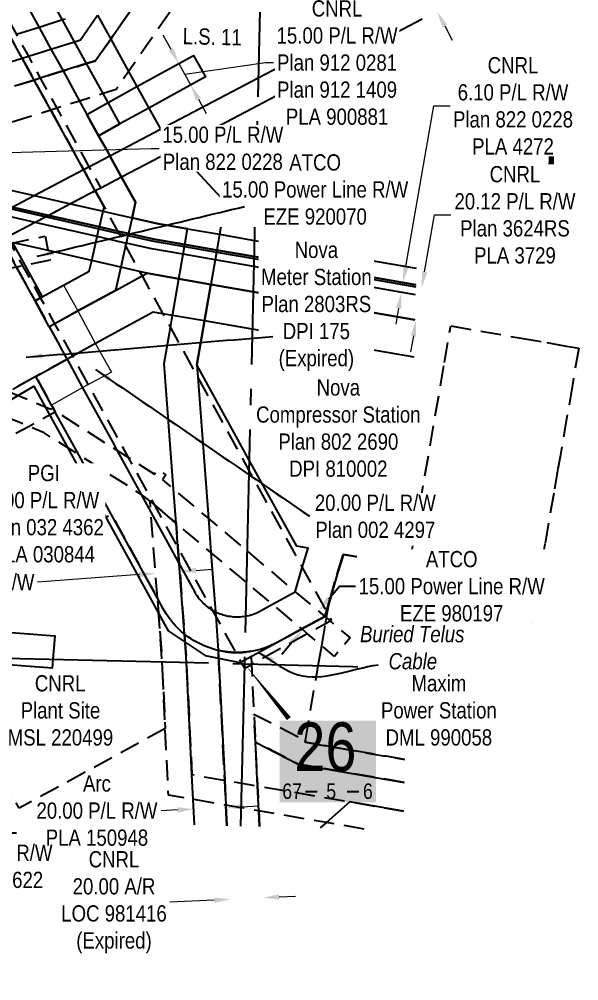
# Model space of a CAD drawing. Extents: x 392739 to 396293, y 6076770 to 6079693.
# Drawn here: x 393954 to 394298, y 6076795 to 6077388 of the extents above; entities that cross this region are included whole.
import ezdxf
from ezdxf.enums import TextEntityAlignment as Align

# ---------------------------------------------------------------- set-up
doc = ezdxf.new("R2010")
doc.units = 0
doc.header["$LTSCALE"] = 5
doc.header["$PDSIZE"] = 0.5
for name, pattern in [('foc-ACCESSROAD', [3.75, 2.5, -1.25]), ('foc-FLOWLINE', [3.75, 2.5, -1.25]), ('foc-LSD', [8, 5, -3]), ('foc-QUARTERLINE', [33, 25, -3, 2, -3])]:
    doc.linetypes.add(name, pattern=pattern)
doc.layers.get('Defpoints').update_dxf_attribs({"color": 9})
for name, color, linetype in [('10', 1, 'Continuous'), ('9', 3, 'Continuous'), ('AS-TELEPHONE-T', 224, 'Continuous'), ('AS-TELUS', 224, 'foc-TEL'), ('AS-UNDERLAY-H', 141, 'Continuous'), ('C-AR', 13, 'foc-ACCESSROAD'), ('C-RW', 13, 'Continuous'), ('C-WS', 13, 'foc-ACCESSROAD'), ('F-AR', 190, 'foc-ACCESSROAD'), ('F-EZE', 190, 'foc-FLOWLINE'), ('F-RW', 190, 'Continuous'), ('F-WS', 190, 'foc-ACCESSROAD'), ('L-SECLBL', 7, 'Continuous'), ('L-SECQ', 8, 'foc-QUARTERLINE'), ('L-SECTION-LSD', 7, 'foc-LSD')]:
    doc.layers.add(name, color=color, linetype=linetype)
for name, color, linetype, lineweight in [('C-AR-T', 13, 'Continuous', 9), ('C-RW-T', 13, 'Continuous', 9), ('C-WS-T', 13, 'Continuous', 9), ('F-RW-T', 190, 'Continuous', 9)]:
    doc.layers.add(name, color=color, linetype=linetype, lineweight=lineweight)
doc.styles.add('100L', font='ARIALN.TTF', dxfattribs={"height": 11})
doc.styles.add('80CG', font='ARIALN.TTF', dxfattribs={"height": 10})
doc.styles.add('80L', font='ARIALN.TTF', dxfattribs={"height": 10})
doc.styles.add('foc-LtypeFont', font='ARIALN.TTF', dxfattribs={"height": 7.35})
doc.styles.add('SIMPLEX', font='ARIALN.TTF')
doc.linetypes.add('foc-TEL', pattern='A,2,-1,["T",foc-LtypeFont,S=0.2,R=0,X=-0.425,Y=-0.75],-1.24,8', length=12.24)
doc.dimstyles.new('Compass 5 000', dxfattribs={"dimscale": 5, "dimtxt": 9, "dimasz": 2, "dimexe": 0.2, "dimexo": 0.0625, "dimgap": 0.5, "dimtad": 0, "dimtih": 1, "dimtoh": 1, "dimzin": 0, "dimdsep": 46, "dimtxsty": '80CG', "dimcen": 0.1, "dimse1": 1, "dimse2": 1, "dimclrd": 256, "dimclrt": 256, "dimaunit": 1, "dimadec": 4, "dimazin": 0, "dimtfac": 0.06, "dimtofl": 0, "dimtmove": 0, "dimatfit": 1, "dimfxl": 0.2, "dimtolj": 1, "dimtzin": 0, "dimlwd": -1, "dimarcsym": 0})

# ---------------------------------------------------------------- blocks, each defined once
blk = doc.blocks.new('L-SECLBL')
at = {"layer": '9', "color": 7}
for p, q in [((-5.08, -27.83), (-12.29, -27.83)), ((20.7, -27.83), (13.5, -27.83))]:
    blk.add_line(p, q, dxfattribs=at)
at = {"layer": '10', "color": 2, "style": 'SIMPLEX'}
blk.add_attdef('SEC', text='', height=30, dxfattribs=at).set_placement((0, 0), align=Align.MIDDLE)
at = {"layer": '10', "color": 5, "style": '80L'}
blk.add_attdef('TWP', text='', height=9.5, dxfattribs=at).set_placement((-14.43, -27.37), align=Align.MIDDLE_RIGHT)
blk.add_attdef('RGE', text='', height=9.5, dxfattribs=at).set_placement((3.62, -27.37), align=Align.MIDDLE_CENTER)
blk.add_attdef('MER', text='', height=9.5, dxfattribs=at).set_placement((23.17, -27.37), align=Align.MIDDLE_LEFT)
blk = doc.blocks.new('*D28')
at = {"layer": 'C-RW-T', "transparency": 16777216}
for p, q in [((394047.21, 6077368.97), (394042.39, 6077377.73)), ((394052.03, 6077360.21), (394059.29, 6077347.02)), ((394055.66, 6077353.61), (394105.35, 6077360.77)), ((394105.35, 6077360.77), (394110.35, 6077360.77)), ((394064.11, 6077338.26), (394068.93, 6077329.5))]:
    blk.add_line(p, q, dxfattribs=at)
for points in [[(394048.67, 6077369.77), (394045.75, 6077368.16), (394052.03, 6077360.21)], [(394065.57, 6077339.06), (394062.65, 6077337.46), (394059.29, 6077347.02)]]:
    blk.add_solid(points, dxfattribs=at)
at = {"layer": 'Defpoints', "color": 0, "transparency": 16777216}
for p in [(394046.44, 6077357.13), (394053.69, 6077343.94), (394059.29, 6077347.02)]:
    blk.add_point(p, dxfattribs=at)
at = {"layer": 'C-RW-T', "transparency": 16777216, "insert": (394149.44, 6077360.77), "char_height": 10, "attachment_point": 5, "style": '80CG', "bg_fill": 3, "box_fill_scale": 1.1, "bg_fill_color": 256, "bg_fill_true_color": 13158600, "bg_fill_transparency": 0}
blk.add_mtext('\\A1;CNRL\\P15.00 P/L R/W\\PPlan 912 0281\\PPlan 912 1409\\PPLA 900881', dxfattribs=at)
blk = doc.blocks.new('*D48')
at = {"layer": 'Defpoints', "color": 0, "transparency": 16777216}
for p in [(394037.68, 6077046.21), (394038.32, 6077037.62), (394053.28, 6077038.74)]:
    blk.add_point(p, dxfattribs=at)
at = {"layer": 'F-RW-T', "transparency": 16777216}
for p, q in [((394062.61, 6077048.07), (394072.58, 6077048.81)), ((394027.71, 6077045.46), (393964.97, 6077040.78))]:
    blk.add_line(p, q, dxfattribs=at)
for points in [[(394027.59, 6077047.12), (394027.83, 6077043.8), (394037.68, 6077046.21)], [(394062.49, 6077049.73), (394062.73, 6077046.4), (394052.64, 6077047.32)]]:
    blk.add_solid(points, dxfattribs=at)
at = {"layer": 'F-RW-T', "transparency": 16777216, "insert": (393905.83, 6077040.78), "char_height": 10, "attachment_point": 5, "style": '80CG', "bg_fill": 3, "box_fill_scale": 1.1, "bg_fill_color": 256, "bg_fill_true_color": 13158600, "bg_fill_transparency": 0}
blk.add_mtext('\\A1;ATCO\\P15.00 Power Line R/W\\PEZE 180072', dxfattribs=at)
blk = doc.blocks.new('*D49')
at = {"layer": 'C-RW-T', "transparency": 16777216}
for p, q in [((394203.31, 6077231.97), (394209.42, 6077267)), ((394209.42, 6077267), (394219.42, 6077267)), ((394196.41, 6077192.43), (394194.69, 6077182.58))]:
    blk.add_line(p, q, dxfattribs=at)
for points in [[(394201.66, 6077232.26), (394204.95, 6077231.68), (394201.59, 6077222.12)], [(394194.77, 6077192.72), (394198.05, 6077192.14), (394198.13, 6077202.28)]]:
    blk.add_solid(points, dxfattribs=at)
at = {"layer": 'Defpoints', "color": 0, "transparency": 16777216}
for p in [(394199.36, 6077222.51), (394201.59, 6077222.12), (394195.9, 6077202.67)]:
    blk.add_point(p, dxfattribs=at)
at = {"layer": 'C-RW-T', "transparency": 16777216, "insert": (394258.96, 6077267), "char_height": 10, "attachment_point": 5, "style": '80CG', "bg_fill": 3, "box_fill_scale": 1.1, "bg_fill_color": 256, "bg_fill_true_color": 13158600, "bg_fill_transparency": 0}
blk.add_mtext('\\A1;CNRL\\P20.12 P/L R/W\\PPlan 3624RS\\PPLA 3729', dxfattribs=at)
blk = doc.blocks.new('*D50')
at = {"layer": 'Defpoints', "color": 0, "transparency": 16777216}
for p in [(393910.58, 6077100.48), (393830.97, 6077066), (393834.83, 6077058.96)]:
    blk.add_point(p, dxfattribs=at)
at = {"layer": 'F-RW-T', "transparency": 16777216}
for p, q in [((393901.91, 6077116.29), (393897.1, 6077125.06)), ((393915.38, 6077091.71), (393920.19, 6077082.94)), ((393920.19, 6077082.94), (393930.19, 6077082.94))]:
    blk.add_line(p, q, dxfattribs=at)
for points in [[(393903.37, 6077117.09), (393900.45, 6077115.49), (393906.72, 6077107.52)], [(393916.84, 6077092.51), (393913.92, 6077090.91), (393910.58, 6077100.48)]]:
    blk.add_solid(points, dxfattribs=at)
at = {"layer": 'F-RW-T', "transparency": 16777216, "insert": (393968.89, 6077082.94), "char_height": 10, "attachment_point": 5, "style": '80CG', "bg_fill": 3, "box_fill_scale": 1.1, "bg_fill_color": 256, "bg_fill_true_color": 13158600, "bg_fill_transparency": 0}
blk.add_mtext('\\A1;PGI\\P8.00 P/L R/W\\PPlan 032 4362\\PPLA 030844', dxfattribs=at)
blk = doc.blocks.new('*D53')
at = {"layer": 'Defpoints', "color": 0, "transparency": 16777216}
for p in [(394061.88, 6077087.04), (394052.22, 6077075.57), (394128.32, 6077011.5)]:
    blk.add_point(p, dxfattribs=at)
at = {"layer": 'F-EZE', "transparency": 16777216}
for p, q in [((394144.42, 6077030.62), (394150.86, 6077038.27)), ((394150.86, 6077038.27), (394160.86, 6077038.27)), ((394121.88, 6077003.85), (394115.44, 6076996.2))]:
    blk.add_line(p, q, dxfattribs=at)
for points in [[(394143.14, 6077031.69), (394145.69, 6077029.55), (394137.98, 6077022.97)], [(394120.6, 6077004.92), (394123.15, 6077002.77), (394128.32, 6077011.5)]]:
    blk.add_solid(points, dxfattribs=at)
at = {"layer": 'F-EZE', "transparency": 16777216, "insert": (394220, 6077038.27), "char_height": 10, "attachment_point": 5, "style": '80CG', "bg_fill": 3, "box_fill_scale": 1.1, "bg_fill_color": 256, "bg_fill_true_color": 13158600, "bg_fill_transparency": 0}
blk.add_mtext('\\A1;ATCO\\P15.00 Power Line R/W\\PEZE 980197', dxfattribs=at)
blk = doc.blocks.new('*D55')
at = {"layer": 'C-AR-T', "transparency": 16777216}
for p, q in [((394073.87, 6076844.96), (394046.4, 6076843.62)), ((394113.82, 6076846.92), (394123.81, 6076847.41))]:
    blk.add_line(p, q, dxfattribs=at)
for points in [[(394073.79, 6076846.63), (394073.95, 6076843.3), (394083.86, 6076845.45)], [(394113.74, 6076848.59), (394113.91, 6076845.26), (394103.84, 6076846.43)]]:
    blk.add_solid(points, dxfattribs=at)
at = {"layer": 'Defpoints', "color": 0, "transparency": 16777216}
for p in [(394079.77, 6076928.85), (394099.75, 6076929.83), (394083.86, 6076845.45)]:
    blk.add_point(p, dxfattribs=at)
at = {"layer": 'C-AR-T', "transparency": 16777216, "insert": (394012.1, 6076843.62), "char_height": 10, "attachment_point": 5, "style": '80CG'}
blk.add_mtext('\\A1;CNRL\\P20.00 A/R\\PLOC 981416\\P(Expired)', dxfattribs=at)
blk = doc.blocks.new('*D62')
at = {"layer": 'Defpoints', "color": 0, "transparency": 16777216}
for p in [(394211.08, 6077392.25), (394052.08, 6077325.79), (394059.05, 6077312.5)]:
    blk.add_point(p, dxfattribs=at)
at = {"layer": 'F-RW-T', "transparency": 16777216}
for p, q in [((394193.04, 6077426.63), (394183.04, 6077426.63)), ((394199.46, 6077414.39), (394193.04, 6077426.63)), ((394215.72, 6077383.39), (394220.37, 6077374.54))]:
    blk.add_line(p, q, dxfattribs=at)
for points in [[(394200.94, 6077415.17), (394197.99, 6077413.62), (394204.11, 6077405.54)], [(394217.2, 6077384.17), (394214.25, 6077382.62), (394211.08, 6077392.25)]]:
    blk.add_solid(points, dxfattribs=at)
at = {"layer": 'F-RW-T', "transparency": 16777216, "insert": (394143.96, 6077426.63), "char_height": 10, "attachment_point": 5, "style": '80CG'}
blk.add_mtext('\\A1;Shell\\P15.00 P/L R/W\\PPLA 150435', dxfattribs=at)
blk = doc.blocks.new('*D63')
at = {"layer": 'Defpoints', "color": 0, "transparency": 16777216}
for p in [(394080.7, 6076909.93), (394060.72, 6076908.95), (394061.11, 6076901.04)]:
    blk.add_point(p, dxfattribs=at)
at = {"layer": 'F-RW-T', "transparency": 16777216}
for p, q in [((394051.12, 6076900.55), (394041.14, 6076900.06)), ((394091.07, 6076902.51), (394101.06, 6076903))]:
    blk.add_line(p, q, dxfattribs=at)
for points in [[(394090.99, 6076904.18), (394091.15, 6076900.85), (394081.09, 6076902.02)], [(394051.04, 6076902.22), (394051.21, 6076898.89), (394061.11, 6076901.04)]]:
    blk.add_solid(points, dxfattribs=at)
at = {"layer": 'F-RW-T', "transparency": 16777216, "insert": (394001.6, 6076900.06), "char_height": 10, "attachment_point": 5, "style": '80CG'}
blk.add_mtext('\\A1;Arc\\P20.00 P/L R/W\\PPLA 150948', dxfattribs=at)
blk = doc.blocks.new('*D69')
at = {"layer": 'C-AR-T', "transparency": 16777216}
for p, q in [((393867.23, 6076867.64), (393887.89, 6076874.06)), ((393887.89, 6076874.06), (393897.89, 6076874.06)), ((393833.81, 6076857.26), (393824.26, 6076854.29))]:
    blk.add_line(p, q, dxfattribs=at)
for points in [[(393866.73, 6076869.23), (393867.72, 6076866.05), (393857.68, 6076864.67)], [(393833.31, 6076858.85), (393834.3, 6076855.67), (393843.36, 6076860.23)]]:
    blk.add_solid(points, dxfattribs=at)
at = {"layer": 'Defpoints', "color": 0, "transparency": 16777216}
for p in [(393857.68, 6076864.67), (393861.51, 6076852.32), (393847.2, 6076847.87)]:
    blk.add_point(p, dxfattribs=at)
at = {"layer": 'C-AR-T', "transparency": 16777216, "insert": (393936.98, 6076874.06), "char_height": 10, "attachment_point": 5, "style": '80CG'}
blk.add_mtext('\\A1;CNRL\\P15.00 P/L R/W\\PPLA 220622', dxfattribs=at)
blk = doc.blocks.new('*D81')
at = {"layer": 'C-RW-T', "transparency": 16777216}
for p, q in [((394191.81, 6077235.2), (394209.01, 6077334.18)), ((394209.01, 6077334.18), (394219.01, 6077334.18)), ((394187.35, 6077209.5), (394185.64, 6077199.65))]:
    blk.add_line(p, q, dxfattribs=at)
for points in [[(394190.17, 6077235.49), (394193.46, 6077234.92), (394190.1, 6077225.35)], [(394185.71, 6077209.78), (394188.99, 6077209.21), (394189.06, 6077219.35)]]:
    blk.add_solid(points, dxfattribs=at)
at = {"layer": 'Defpoints', "color": 0, "transparency": 16777216}
for p in [(394186.3, 6077226.01), (394190.1, 6077225.35), (394185.25, 6077220.01)]:
    blk.add_point(p, dxfattribs=at)
at = {"layer": 'C-RW-T', "transparency": 16777216, "insert": (394257.76, 6077334.18), "char_height": 10, "attachment_point": 5, "style": '80CG', "bg_fill": 3, "box_fill_scale": 1.1, "bg_fill_color": 256, "bg_fill_true_color": 13158600, "bg_fill_transparency": 0}
blk.add_mtext('\\A1;CNRL\\P6.10 P/L R/W\\PPlan 822 0228\\PPLA 4272', dxfattribs=at)
blk = doc.blocks.new('*D98')
at = {"layer": 'C-RW-T', "transparency": 16777216}
for p, q in [((393937.58, 6077313.2), (393946.35, 6077318.01)), ((393915.6, 6077301.16), (393928.81, 6077308.4)), ((393922.21, 6077304.78), (394035.01, 6077307.99)), ((394035.01, 6077307.99), (394040.01, 6077307.99)), ((393906.83, 6077296.35), (393898.06, 6077291.55))]:
    blk.add_line(p, q, dxfattribs=at)
for points in [[(393936.78, 6077314.67), (393938.38, 6077311.74), (393928.81, 6077308.4)], [(393906.03, 6077297.82), (393907.63, 6077294.89), (393915.6, 6077301.16)]]:
    blk.add_solid(points, dxfattribs=at)
at = {"layer": 'Defpoints', "color": 0, "transparency": 16777216}
for p in [(393927.42, 6077310.95), (393928.81, 6077308.4), (393914.21, 6077303.71)]:
    blk.add_point(p, dxfattribs=at)
at = {"layer": 'C-RW-T', "transparency": 16777216, "insert": (394079.1, 6077307.99), "char_height": 10, "attachment_point": 5, "style": '80CG', "bg_fill": 3, "box_fill_scale": 1.1, "bg_fill_color": 256, "bg_fill_true_color": 13158600, "bg_fill_transparency": 0}
blk.add_mtext('\\A1;15.00 P/L R/W\\PPlan 822 0228', dxfattribs=at)

msp = doc.modelspace()

# ---------------------------------------------------------------- hatches: boundary and pattern name
at = {"layer": 'AS-UNDERLAY-H'}
h = msp.add_hatch(color=256, dxfattribs=at)
h.dxf.hatch_style = 1
h.paths.add_polyline_path([(394279.67, 6077303.023), (394283.078, 6077303.023), (394283.004, 6077298.081), (394279.595, 6077298.081)])
h = msp.add_hatch(color=256, dxfattribs=at)
h.dxf.hatch_style = 1
h.paths.add_polyline_path([(394114.061, 6076955.497), (394173.313, 6076955.497), (394173.313, 6076905.147), (394114.061, 6076905.147)])

# ---------------------------------------------------------------- linework, layer by layer
at = {"layer": 'C-AR', "flags": 128}
for points in [[(393656.76, 6077905.547), (393660.828, 6077898.142), (393670.478, 6077880.629), (393683.487, 6077857.066), (393686.373, 6077851.812), (393693.767, 6077838.493), (393703.427, 6077820.977), (393712.683, 6077804.191), (393715.11, 6077799.765), (393718.55, 6077793.52), (393768.514, 6077702.804), (393778.287, 6077685.107), (393786.861, 6077669.5), (393835.678, 6077580.97), (393836.439, 6077579.686), (393842.966, 6077567.77), (393849.839, 6077555.327), (393850.273, 6077554.55), (393857.247, 6077541.876), (393875.318, 6077509.066), (393884.96, 6077491.56), (393940.764, 6077390.257), (393948.145, 6077376.858), (393955.468, 6077363.464), (393962.891, 6077350.064), (393973.15, 6077331.546), (393991.844, 6077297.679), (393993.364, 6077294.929), (394000.596, 6077281.808), (394005.998, 6077272.06), (394007.798, 6077268.783), (394014.233, 6077257.061), (394015.019, 6077255.629), (394018.162, 6077249.903), (394019.231, 6077247.957), (394027.887, 6077232.189), (394029.372, 6077229.485), (394042.196, 6077206.123), (394046.821, 6077197.699), (394063.681, 6077166.987), (394095.217, 6077109.541), (394127.988, 6077049.837), (394142.846, 6077022.777), (394143.435, 6077021.703), (394145.939, 6077017.148), (394145.306, 6077016.799), (394142.302, 6077015.145), (394131.23, 6077009.046), (394097.332, 6076990.372), (394096.802, 6076989.822), (394092.582, 6076987.682), (394092.359, 6076988.087), (394091.017, 6076990.524), (394087.21, 6076997.45), (394074.734, 6077020.104), (394072.773, 6077023.635), (394051.505, 6077062.303), (394037.274, 6077088.153), (394021.09, 6077117.555), (393986.727, 6077179.976), (393975.714, 6077199.984), (393966.896, 6077216.002), (393956.039, 6077235.725), (393948.463, 6077249.488), (393947.968, 6077250.387), (393946.385, 6077253.232), (393939.138, 6077266.428), (393938.121, 6077268.274), (393937.672, 6077269.091), (393935.019, 6077273.91), (393934.281, 6077275.251), (393927.842, 6077286.948), (393913.581, 6077312.854), (393903.369, 6077331.405), (393896.011, 6077344.771), (393888.633, 6077358.173), (393881.256, 6077371.576), (393823.154, 6077477.116), (393815.908, 6077490.279), (393806.445, 6077507.469), (393799.144, 6077520.733), (393796.689, 6077525.192), (393789.397, 6077538.442), (393782.148, 6077551.61), (393733.443, 6077640.087), (393724.77, 6077655.843), (393659.31, 6077774.76), (393651.281, 6077789.866), (393650.608, 6077791.133), (393648.457, 6077795.181), (393645.14, 6077801.422), (393642.673, 6077805.875), (393641.124, 6077808.674), (393635.617, 6077818.631), (393633.732, 6077822.035), (393627.75, 6077832.846), (393612.296, 6077860.768), (393606.841, 6077870.625), (393599.258, 6077884.328), (393589.564, 6077901.846), (393586.582, 6077907.234)], [(394081.637, 6076890.781), (394081.015, 6076903.458), (394080.262, 6076918.808), (394076.727, 6076990.866), (394076.331, 6076998.772), (394076.784, 6076998.674), (394077.219, 6076998.582), (394077.655, 6076998.49), (394078.092, 6076998.4), (394078.529, 6076998.321), (394078.967, 6076998.244), (394079.406, 6076998.167), (394079.871, 6076998.088), (394080.285, 6076998.028), (394080.725, 6076997.966), (394081.167, 6076997.905), (394081.659, 6076997.838), (394082.054, 6076997.795), (394082.492, 6076997.748), (394082.928, 6076997.704), (394083.578, 6076997.642), (394084.152, 6076997.6), (394084.596, 6076997.57), (394085.27, 6076997.527), (394085.93, 6076997.5), (394086.374, 6076997.485), (394086.819, 6076997.471), (394087.21, 6076997.45), (394087.709, 6076997.461), (394088.154, 6076997.462), (394088.6, 6076997.463), (394088.991, 6076997.466), (394089.49, 6076997.486), (394089.934, 6076997.505), (394090.379, 6076997.525), (394090.811, 6076997.546), (394091.268, 6076997.574), (394091.712, 6076997.603), (394092.156, 6076997.632), (394092.584, 6076997.662), (394093.03, 6076997.709), (394093.46, 6076997.755), (394093.878, 6076997.802), (394094.318, 6076997.859), (394094.748, 6076997.915), (394095.176, 6076997.974), (394095.553, 6076998.026), (394095.896, 6076998.074), (394096.424, 6076998.15), (394096.774, 6076990.385), (394096.802, 6076989.822), (394098.287, 6076959.55), (394099.135, 6076942.253), (394100.457, 6076915.318), (394101.21, 6076899.968), (394101.684, 6076890.3)]]:
    msp.add_lwpolyline(points, dxfattribs=at)
at = {"layer": 'C-RW', "flags": 128}
for points in [[(393958.607, 6077395.872), (393965.989, 6077382.478), (393973.231, 6077369.048), (393980.713, 6077355.663), (393990.945, 6077337.148), (393995.329, 6077328.904), (394002.582, 6077315.768), (394008.014, 6077306.166), (394009.53, 6077303.425), (394016.756, 6077290.327), (394025.378, 6077274.77), (394023.189, 6077265.248), (394020.952, 6077255.519), (394020.68, 6077254.33), (394019.592, 6077249.575), (394019.231, 6077247.957), (394016.238, 6077234.806), (394012.981, 6077220.496), (393989.921, 6077207.827), (393975.714, 6077199.984), (393972.267, 6077198.098), (393963.478, 6077214.127), (393966.896, 6077216.002), (393967.86, 6077216.53), (393996.89, 6077232.447), (393998.357, 6077238.822), (394001.769, 6077253.666), (394002.862, 6077258.419), (394003.135, 6077259.607), (394005.373, 6077269.339), (394005.998, 6077272.06), (394000.596, 6077281.808), (393993.364, 6077294.929), (393991.844, 6077297.679), (393973.15, 6077331.546), (393962.891, 6077350.064), (393955.468, 6077363.464), (393948.145, 6077376.858)], [(393942.229, 6077283.65), (393958.338, 6077279.999), (393962.964, 6077278.951), (393985.335, 6077273.736), (394005.373, 6077269.339), (394007.798, 6077268.783), (394023.189, 6077265.248), (394038.474, 6077261.738), (394057.369, 6077258.462), (394077.072, 6077255.044), (394098.554, 6077251.319), (394198.149, 6077234.16)], [(393947.879, 6077271.005), (393970.353, 6077265.823), (394002.862, 6077258.419), (394015.019, 6077255.629), (394020.68, 6077254.33), (394036.363, 6077250.834), (394055.468, 6077247.514), (394075.17, 6077244.09), (394098.29, 6077240.072), (394197.881, 6077222.764)], [(393949.369, 6077271.805), (393971.919, 6077266.704), (394003.135, 6077259.607), (394014.233, 6077257.061), (394020.952, 6077255.519), (394036.6, 6077252.027), (394055.676, 6077248.712), (394075.379, 6077245.288), (394098.319, 6077241.302), (394197.91, 6077223.995)], [(394197.91, 6077223.995), (394098.319, 6077241.302), (394075.379, 6077245.288), (394055.676, 6077248.712), (394036.6, 6077252.027), (394020.952, 6077255.519), (394014.233, 6077257.061), (394003.135, 6077259.607), (393971.919, 6077266.704), (393949.369, 6077271.805)], [(394197.766, 6077217.837), (394098.174, 6077235.152), (394074.338, 6077239.296), (394054.636, 6077242.721), (394035.411, 6077246.063), (394019.592, 6077249.575), (394018.162, 6077249.903), (394001.769, 6077253.666), (393963.619, 6077262.308), (393941.275, 6077267.551)], [(394197.403, 6077202.408), (394097.81, 6077219.674), (394071.717, 6077224.197), (394052.027, 6077227.691), (394032.439, 6077231.166), (394027.887, 6077232.189), (394016.238, 6077234.806), (393998.357, 6077238.822), (393971.532, 6077244.979), (393962.529, 6077247.046), (393950.274, 6077249.857)], [(393892.294, 6077014.137), (393975.583, 6077007.799), (393974.501, 6076993.312), (393974.094, 6076987.861), (393903.728, 6076993.209)]]:
    msp.add_lwpolyline(points, dxfattribs=at)
for points in [[(394015.72, 6077323.003), (394002.582, 6077315.768), (393995.329, 6077328.904), (394008.461, 6077336.193), (394026.256, 6077346.001), (394061.129, 6077365.223), (394068.394, 6077352.043), (394033.534, 6077332.828), (394015.72, 6077323.003)], [(393966.896, 6077216.002), (393963.478, 6077214.127), (393952.078, 6077234.916), (393944.529, 6077248.684), (393942.969, 6077251.513), (393947.968, 6077250.387), (393949.636, 6077249.814), (393957.205, 6077235.963), (393967.86, 6077216.53), (393966.896, 6077216.002)]]:
    msp.add_lwpolyline(points, close=True, dxfattribs=at)
at = {"layer": 'C-WS', "flags": 128}
for points in [[(393642.702, 6077795.325), (393648.457, 6077795.181), (393653.362, 6077795.065), (393657.398, 6077794.969), (393718.55, 6077793.52), (393724.098, 6077793.389), (393772.588, 6077705.027), (393782.291, 6077687.349), (393790.882, 6077671.698), (393839.547, 6077583.024), (393846.798, 6077569.832), (393853.409, 6077557.762), (393854.542, 6077555.694), (393860.805, 6077544.286), (393879.014, 6077511.103), (393888.63, 6077493.581), (393944.665, 6077391.485), (393952.023, 6077378.08), (393959.371, 6077364.691), (393966.733, 6077351.278), (393976.907, 6077332.743), (393996.7, 6077296.683), (394003.935, 6077283.569), (394000.596, 6077281.808), (393985.335, 6077273.736), (393971.919, 6077266.704), (393970.353, 6077265.823), (393963.619, 6077262.308), (393946.385, 6077253.232), (393942.991, 6077251.496), (393933.308, 6077246.383), (393922.764, 6077240.832), (393922.029, 6077240.437), (393909.275, 6077233.74), (393892.551, 6077224.96), (393889.053, 6077223.109), (393885.657, 6077221.3), (393884.741, 6077220.826), (393878.954, 6077217.753), (393863.842, 6077209.803), (393796.727, 6077174.513), (393778.927, 6077165.166), (393765.605, 6077158.167), (393763.485, 6077157.054), (393727.702, 6077138.253), (393709.509, 6077128.721), (393700.812, 6077124.162), (393695.744, 6077121.519), (393691.743, 6077119.413), (393678.082, 6077112.255), (393586.946, 6077064.534), (393563.958, 6077052.541), (393558.858, 6077049.781), (393483.562, 6077009.92), (393474.853, 6077005.306), (393474.136, 6077004.932), (393473.897, 6077005.33), (393473.538, 6077005.905), (393463.307, 6077021.826), (393452.491, 6077038.669), (393442.875, 6077053.643), (393528.295, 6077107.673), (393590.408, 6077146.963), (393614.277, 6077162.064), (393631.248, 6077172.796), (393645.971, 6077182.109), (393654.729, 6077187.64), (393667.926, 6077195.997), (393676.82, 6077201.716), (393685.588, 6077207.29), (393703.198, 6077218.491), (393707.219, 6077221.017), (393720.21, 6077229.181), (393724.15, 6077231.652), (393732.889, 6077237.18), (393737.004, 6077239.787), (393749.539, 6077247.689), (393762.428, 6077255.831), (393779.709, 6077266.652), (393780.036, 6077266.857), (393782.882, 6077268.685), (393769.796, 6077289.225), (393768.554, 6077291.462), (393759.294, 6077306.015), (393756.994, 6077309.632), (393753.689, 6077315.025), (393753.251, 6077315.509), (393752.325, 6077316.973), (393745.646, 6077327.668), (393744.763, 6077328.94), (393705.53, 6077391.144), (393702.807, 6077395.485), (393694.835, 6077408.116), (393689.143, 6077417.129), (393681.169, 6077429.782), (393678.049, 6077434.722), (393673.185, 6077442.43), (393670.661, 6077446.42), (393669.504, 6077448.254), (393668.988, 6077449.082), (393659.357, 6077464.261), (393641.614, 6077492.358), (393636.289, 6077500.779), (393568.08, 6077608.81), (393573.894, 6077623.343), (393577.117, 6077631.399), (393580.462, 6077639.761), (393592.737, 6077670.44), (393599.748, 6077687.964), (393601.896, 6077693.334), (393608.952, 6077710.97), (393616.042, 6077728.69), (393618.114, 6077733.868), (393624.589, 6077750.053), (393638.224, 6077784.135), (393642.127, 6077793.887), (393642.702, 6077795.325)], [(393911.924, 6077171.959), (393912.791, 6077170.399), (393916.914, 6077172.54), (393922.235, 6077162.952), (393929.506, 6077149.348), (393929.815, 6077148.774), (393930.274, 6077149.025), (393947.105, 6077158.254), (393963.963, 6077167.498), (393973.587, 6077149.884), (393975.036, 6077147.266), (393975.961, 6077145.592), (393959.786, 6077136.713), (393941.788, 6077126.831), (393934.778, 6077122.981), (393909.038, 6077108.901), (393817.495, 6077058.594), (393799.968, 6077048.963), (393778.96, 6077037.418), (393761.747, 6077027.905), (393760.28, 6077032.707), (393758.814, 6077037.51), (393755.884, 6077047.102), (393754.421, 6077051.889), (393747.118, 6077075.801), (393745.999, 6077079.332), (393744.192, 6077085.381), (393739.945, 6077098.75), (393729.578, 6077132.217), (393727.702, 6077138.253), (393763.486, 6077157.049), (393796.728, 6077174.511), (393863.842, 6077209.803), (393878.955, 6077217.753), (393884.743, 6077220.824), (393911.924, 6077171.959)], [(394043.661, 6076950.692), (393953.808, 6076901.565), (393902.731, 6076995.032), (393890.648, 6077017.15), (393992.986, 6077073.059), (394010.455, 6077082.668), (394014.287, 6077075.675), (394038.828, 6077030.9), (394041.409, 6076996.598), (394041.649, 6076991.705), (394043.661, 6076950.692)]]:
    msp.add_lwpolyline(points, close=True, dxfattribs=at)
at = {"layer": 'F-AR', "flags": 128}
for points in [[(394207.287, 6077622.633), (394205.641, 6077620.27), (394195.904, 6077606.351), (394182.803, 6077587.576), (394103.796, 6077474.081), (394021.089, 6077355.354), (394013.337, 6077344.228), (394005.411, 6077341.735), (393990.945, 6077337.148), (393983.62, 6077334.881), (393973.15, 6077331.546), (393913.581, 6077312.854), (393909.924, 6077311.644), (393900.121, 6077329.524), (393899.718, 6077330.262), (393903.369, 6077331.405), (393914.418, 6077334.858), (393950.914, 6077346.317), (393962.891, 6077350.064), (393973.473, 6077353.406), (393980.713, 6077355.663), (393995.224, 6077360.245), (394000.745, 6077361.983), (394010.062, 6077375.32), (394104.659, 6077510.738), (394166.404, 6077599.071), (394179.505, 6077617.817), (394189.218, 6077631.736), (394205.817, 6077655.541), (394208.139, 6077658.866)], [(394190.701, 6076917.475), (394125.413, 6076928.758), (394099.135, 6076942.253), (394098.287, 6076959.55), (394129.923, 6076943.302), (394129.735, 6076942.211), (394191.034, 6076931.624)]]:
    msp.add_lwpolyline(points, dxfattribs=at)
at = {"layer": 'F-EZE', "flags": 128}
for points in [[(393916.002, 6077174.196), (393911.924, 6077171.959), (393884.743, 6077220.824), (393885.655, 6077221.301), (393889.054, 6077223.11), (393892.557, 6077224.967), (393874.836, 6077232.621), (393874.198, 6077232.895), (393871.985, 6077233.84), (393873.761, 6077234.221), (393880.487, 6077235.601), (393905.45, 6077240.701), (393921.095, 6077243.897), (393933.312, 6077246.39), (393944.529, 6077248.684), (393948.463, 6077249.488), (393949.651, 6077249.792), (393950.274, 6077249.857), (393969.724, 6077253.831), (393971.532, 6077244.979), (393972.726, 6077239.134), (393957.205, 6077235.963), (393956.039, 6077235.725), (393952.078, 6077234.916), (393900.224, 6077224.324), (393925.008, 6077179.135), (393916.002, 6077174.196)], [(393947.105, 6077158.254), (393973.182, 6077147.375), (393973.534, 6077148.049), (393975.035, 6077147.264), (393978.853, 6077145.276), (393978.502, 6077144.602), (394013.916, 6077122.111), (394021.09, 6077117.555), (394037.078, 6077107.402), (394039.255, 6077110.368), (394044.092, 6077106.82), (394041.914, 6077103.852), (394048.815, 6077098.042), (394070.226, 6077080.015), (394094.05, 6077059.955), (394123.539, 6077034.946), (394141.898, 6077019.714), (394142.933, 6077018.798), (394145.306, 6077016.799), (394157.49, 6077006.541), (394147.83, 6076995.069), (394139.982, 6077001.676), (394131.23, 6077009.046), (394127.755, 6077011.972), (394109.717, 6077027.158), (394093.598, 6077040.73), (394071.801, 6077059.083), (394050.39, 6077077.109), (394037.274, 6077088.153), (394034.333, 6077090.63), (394030.722, 6077093.67), (394028.851, 6077094.859), (393990.381, 6077119.289), (393969.06, 6077132.803), (393959.786, 6077136.713), (393934.928, 6077147.083), (393930.274, 6077149.025), (393929.505, 6077149.346), (393919.03, 6077153.715), (393917.932, 6077154.174), (393913.493, 6077156.026), (393916.557, 6077163.371), (393912.791, 6077170.399), (393911.924, 6077171.959), (393916.002, 6077174.196), (393925.008, 6077179.135), (393933.309, 6077164.01), (393947.105, 6077158.254)]]:
    msp.add_lwpolyline(points, close=True, dxfattribs=at)
msp.add_lwpolyline([(394166.089, 6076888.755), (394161.816, 6076889.494), (394142.912, 6076892.761), (394101.21, 6076899.968), (394096.159, 6076900.841), (394090.329, 6076901.848), (394081.015, 6076903.458), (394060.822, 6076906.948), (394045.678, 6076909.565), (394043.662, 6076950.668), (394041.649, 6076991.705), (394041.409, 6076996.598), (394038.828, 6077030.9), (394034.837, 6077083.937), (394034.333, 6077090.63), (394037.274, 6077088.153), (394050.39, 6077077.109), (394051.505, 6077062.303), (394052.271, 6077052.126), (394055.53, 6077008.811), (394056.379, 6076997.528), (394056.682, 6076991.345), (394060.069, 6076922.298), (394080.262, 6076918.808), (394090.686, 6076917.007), (394095.406, 6076916.191), (394100.457, 6076915.318), (394157.253, 6076905.503), (394190.285, 6076899.794)], dxfattribs=at)
at = {"layer": 'F-RW', "flags": 128}
for points in [[(394104.66, 6077510.738), (394010.062, 6077375.32), (394000.745, 6077361.983), (393995.224, 6077360.245), (393980.713, 6077355.663), (393973.473, 6077353.406), (393966.733, 6077351.278), (393962.891, 6077350.064), (393950.914, 6077346.317)], [(393949.369, 6077271.805), (393962.964, 6077278.951), (393993.364, 6077294.929), (393996.7, 6077296.683), (394009.53, 6077303.425), (394040.719, 6077319.819), (394100.911, 6077351.457), (394202.16, 6077404.672)], [(394061.592, 6076891.262), (394060.822, 6076906.948), (394060.069, 6076922.298), (394056.682, 6076991.345), (394056.379, 6076997.528), (394055.53, 6077008.811), (394052.271, 6077052.126), (394051.505, 6077062.303), (394050.39, 6077077.109), (394048.815, 6077098.042), (394042.981, 6077175.58), (394046.821, 6077197.699), (394048.105, 6077205.099), (394052.027, 6077227.691), (394054.636, 6077242.721), (394055.468, 6077247.514), (394055.676, 6077248.712), (394057.369, 6077258.462), (394038.474, 6077261.738), (394023.189, 6077265.248), (394025.378, 6077274.77), (394016.756, 6077290.327), (394009.53, 6077303.425), (394008.014, 6077306.166), (394002.582, 6077315.768), (394015.72, 6077323.003), (394008.461, 6077336.193), (394005.411, 6077341.735), (393995.224, 6077360.245), (393987.851, 6077373.644), (393980.475, 6077387.048), (393973.101, 6077400.448)], [(393907.068, 6077348.247), (393955.468, 6077363.464), (393959.371, 6077364.691), (393966.127, 6077366.815), (393973.231, 6077369.048), (393987.851, 6077373.644), (393991.389, 6077374.756), (394001.99, 6077389.931)], [(394001.99, 6077389.931), (394010.062, 6077375.32), (394021.089, 6077355.354), (394026.256, 6077346.001), (394033.534, 6077332.828), (394039.198, 6077322.572), (394040.719, 6077319.819), (394043.207, 6077315.315), (394050.076, 6077307.797), (394080.5, 6077274.788), (394077.072, 6077255.044), (394075.379, 6077245.288), (394075.17, 6077244.09), (394074.338, 6077239.296), (394071.717, 6077224.197), (394067.821, 6077201.683), (394063.108, 6077174.605), (394063.681, 6077166.987), (394070.226, 6077080.015), (394071.801, 6077059.083), (394074.512, 6077022.63), (394074.734, 6077020.104), (394076.331, 6076998.772), (394076.727, 6076990.866), (394080.262, 6076918.808), (394081.015, 6076903.458), (394081.637, 6076890.781)], [(394201.756, 6077387.492), (394100.506, 6077334.25), (394050.076, 6077307.797), (394016.756, 6077290.327), (394003.935, 6077283.569), (394000.596, 6077281.808), (393985.335, 6077273.736), (393971.919, 6077266.704), (393970.353, 6077265.823), (393963.619, 6077262.308), (393946.385, 6077253.232)], [(393982.018, 6077387.533), (393980.475, 6077387.048), (393965.989, 6077382.478), (393952.023, 6077378.08)], [(394196.859, 6077179.311), (394097.265, 6077196.576), (394067.825, 6077201.681), (394048.105, 6077205.099), (394042.196, 6077206.123), (394036.294, 6077207.147), (394000.773, 6077187.712), (393986.727, 6077179.976), (393983.251, 6077178.061), (393972.372, 6077198.224), (393975.685, 6077200.037), (393989.921, 6077207.827), (394012.981, 6077220.496), (394029.372, 6077229.485), (394032.439, 6077231.166), (394052.027, 6077227.691), (394071.717, 6077224.197), (394097.809, 6077219.674), (394197.403, 6077202.408)], [(394101.684, 6076890.3), (394101.21, 6076899.968), (394100.457, 6076915.318), (394099.135, 6076942.253), (394125.413, 6076928.758), (394190.701, 6076917.475)], [(394190.285, 6076899.794), (394157.253, 6076905.503), (394142.912, 6076892.761), (394139.132, 6076889.402)]]:
    msp.add_lwpolyline(points, dxfattribs=at)
at = {"layer": 'F-RW-T', "flags": 128}
msp.add_lwpolyline([(393981.019, 6077223.742), (393989.921, 6077207.827), (394000.689, 6077187.622), (394010.589, 6077170.048), (393992.547, 6077160.497), (393973.587, 6077149.884), (393963.963, 6077167.498), (393983.251, 6077178.061), (393972.267, 6077198.098), (393963.478, 6077214.127)], close=True, dxfattribs=at)
at = {"layer": 'F-WS'}
for points in [[(393930.274, 6077149.025), (393929.815, 6077148.774), (393929.506, 6077149.348), (393922.235, 6077162.952), (393916.914, 6077172.54), (393916.002, 6077174.196), (393891.394, 6077218.85), (393889.053, 6077223.112), (393892.557, 6077224.967), (393909.277, 6077233.745), (393922.028, 6077240.439), (393922.765, 6077240.835), (393933.321, 6077246.384), (393942.984, 6077251.489), (393944.529, 6077248.684), (393952.078, 6077234.916), (393963.478, 6077214.127), (393972.267, 6077198.098), (393983.251, 6077178.061), (393963.963, 6077167.498), (393947.105, 6077158.254), (393930.274, 6077149.025)], [(394277.415, 6077064.371), (394269.046, 6077016.036), (394227.396, 6077022.85), (394218.75, 6077033.834), (394206.252, 6077048.469), (394193.967, 6077050.829), (394215.567, 6077176.068), (394219.451, 6077198.586), (394262.787, 6077191.074), (394278.545, 6077188.342), (394289.379, 6077186.464), (394298.243, 6077184.927), (394294.359, 6077162.408), (394290.962, 6077142.707), (394287.564, 6077123.007), (394286.716, 6077118.088), (394285.424, 6077110.628), (394282.83, 6077095.645), (394277.415, 6077064.371)]]:
    msp.add_lwpolyline(points, close=True, dxfattribs=at)
at = {"layer": 'F-WS', "linetype": 'Continuous'}
msp.add_lwpolyline([(394193.838, 6077050.852), (394153.299, 6077057.879), (394149.522, 6077045.747), (394144.68, 6077028.939), (394142.846, 6077022.777), (394141.898, 6077019.714), (394127.755, 6077011.972), (394112.956, 6077003.861), (394111.23, 6077002.956), (394109.472, 6077002.117), (394107.683, 6077001.344), (394105.867, 6077000.639), (394104.026, 6077000.002), (394102.162, 6076999.434), (394100.278, 6076998.937), (394098.376, 6076998.511), (394096.424, 6076998.15), (394095.896, 6076998.074), (394095.553, 6076998.026), (394095.176, 6076997.974), (394094.748, 6076997.915), (394094.318, 6076997.859), (394093.878, 6076997.802), (394093.46, 6076997.755), (394093.03, 6076997.709), (394092.584, 6076997.662), (394092.156, 6076997.632), (394091.712, 6076997.603), (394091.268, 6076997.574), (394090.811, 6076997.546), (394090.379, 6076997.525), (394089.934, 6076997.505), (394089.49, 6076997.486), (394088.991, 6076997.466), (394088.6, 6076997.463), (394088.154, 6076997.462), (394087.709, 6076997.461), (394087.21, 6076997.45), (394086.819, 6076997.471), (394086.374, 6076997.485), (394085.93, 6076997.5), (394085.27, 6076997.527), (394084.596, 6076997.57), (394084.152, 6076997.6), (394083.578, 6076997.642), (394082.928, 6076997.704), (394082.492, 6076997.748), (394082.054, 6076997.795), (394081.659, 6076997.838), (394081.167, 6076997.905), (394080.725, 6076997.966), (394080.285, 6076998.028), (394079.871, 6076998.088), (394079.406, 6076998.167), (394078.967, 6076998.244), (394078.529, 6076998.321), (394078.092, 6076998.4), (394077.655, 6076998.49), (394077.219, 6076998.582), (394076.784, 6076998.674), (394076.331, 6076998.772), (394074.495, 6076999.228), (394072.739, 6076999.731), (394071.003, 6077000.296), (394069.287, 6077000.922), (394067.594, 6077001.607), (394065.927, 6077002.352), (394064.287, 6077003.154), (394062.676, 6077004.014), (394061.096, 6077004.929), (394059.549, 6077005.9), (394058.037, 6077006.924), (394056.562, 6077008.001), (394055.53, 6077008.811), (394055.126, 6077009.129), (394053.73, 6077010.307), (394052.377, 6077011.533), (394051.067, 6077012.805), (394049.803, 6077014.123), (394048.586, 6077015.485), (394047.417, 6077016.887), (394046.299, 6077018.331), (394045.232, 6077019.813), (394044.217, 6077021.332), (394042.352, 6077024.47), (394038.828, 6077030.9), (394014.287, 6077075.676), (394010.455, 6077082.667), (393991.853, 6077116.606), (393990.381, 6077119.289), (393975.958, 6077145.589), (393975.035, 6077147.264), (393973.587, 6077149.884), (393963.963, 6077167.498), (393983.251, 6077178.061), (393992.633, 6077160.59), (394011.139, 6077127.177), (394013.916, 6077122.111), (394028.851, 6077094.859), (394034.837, 6077083.937), (394052.271, 6077052.126), (394061.634, 6077035.041), (394062.162, 6077034.116), (394062.723, 6077033.21), (394063.316, 6077032.325), (394063.94, 6077031.461), (394064.594, 6077030.62), (394065.277, 6077029.803), (394065.989, 6077029.01), (394066.729, 6077028.243), (394067.495, 6077027.503), (394068.287, 6077026.791), (394069.105, 6077026.107), (394069.945, 6077025.453), (394070.809, 6077024.829), (394071.694, 6077024.236), (394072.773, 6077023.635), (394073.524, 6077023.145), (394074.512, 6077022.63), (394075.428, 6077022.188), (394076.403, 6077021.761), (394077.394, 6077021.368), (394078.398, 6077021.01), (394079.413, 6077020.689), (394080.44, 6077020.404), (394081.476, 6077020.156), (394082.52, 6077019.945), (394083.571, 6077019.77), (394084.628, 6077019.633), (394085.688, 6077019.534), (394086.752, 6077019.472), (394087.817, 6077019.448), (394088.883, 6077019.462), (394089.947, 6077019.514), (394091.008, 6077019.603), (394093.107, 6077019.894), (394094.184, 6077020.094), (394095.24, 6077020.332), (394096.287, 6077020.609), (394097.323, 6077020.923), (394098.348, 6077021.275), (394099.358, 6077021.664), (394100.354, 6077022.091), (394102.295, 6077023.05), (394109.717, 6077027.158), (394123.539, 6077034.946), (394127.988, 6077049.837), (394131.565, 6077061.762), (394124.583, 6077062.976), (394095.37, 6077116.023), (394063.108, 6077174.605), (394067.821, 6077201.683), (394071.717, 6077224.197), (394097.809, 6077219.674), (394197.403, 6077202.408)], dxfattribs=at)
at = {"layer": 'F-WS'}
msp.add_lwpolyline([(394191.034, 6076931.624), (394129.735, 6076942.211), (394129.923, 6076943.302), (394137.865, 6076989.395), (394139.982, 6077001.676), (394142.302, 6077015.145), (394142.933, 6077018.798), (394143.435, 6077021.703), (394144.68, 6077028.939), (394149.522, 6077045.747), (394153.299, 6077057.879), (394193.838, 6077050.852)], dxfattribs=at)
at = {"layer": 'L-SECQ'}
for p, q in [((394111.341, 6077794.624), (394092.416, 6076990.49)), ((393285.53, 6077009.865), (394092.416, 6076990.49)), ((394092.416, 6076990.49), (394090.064, 6076890.579)), ((394092.416, 6076990.49), (394192.362, 6076988.09))]:
    msp.add_line(p, q, dxfattribs=at)

# ---------------------------------------------------------------- block references
at = {"layer": 'L-SECLBL', "color": 5, "xscale": 0.999632, "yscale": 0.999632, "zscale": 0.999632}
msp.add_blockref('L-SECLBL', (394142.224, 6076939.435), dxfattribs=at).add_auto_attribs({'SEC': '26', 'TWP': '67', 'RGE': '5', 'MER': '6'})

# ---------------------------------------------------------------- texts
at = {"layer": 'C-WS-T', "insert": (393942.267, 6076983.529), "char_height": 10, "attachment_point": 1, "rotation": 359.962752, "style": '80L'}
msp.add_mtext_dynamic_manual_height_columns('\\pi21.10777;CNRL\\P\\pi12.37653;Plant Site\\P\\pi4.40927;MSL 220499', width=72.41335, gutter_width=50, heights=[0], dxfattribs=at)
at = {"layer": 'F-RW-T', "insert": (394150.215, 6077135.654), "char_height": 10, "attachment_point": 5, "style": '80CG'}
msp.add_mtext('\\A1;Nova \\PCompressor Station\\PPlan 802 2690\\PDPI 810002', dxfattribs=at)

# ---------------------------------------------------------------- dimensions: what is measured, and where the dimension line sits
at = {"layer": 'C-AR-T'}
for base, p1, p2, angle, text, picture, middle in [((394083.861, 6076845.454), (394099.745, 6076929.826), (394079.77, 6076928.846), 182.808538, 'CNRL\\P20.00 A/R\\PLOC 981416\\P(Expired)', '*D55', (394012.097, 6076843.616)), ((393857.676, 6076864.675), (393847.198, 6076847.871), (393861.515, 6076852.319), 17.257707, 'CNRL\\P15.00 P/L R/W\\PPLA 220622', '*D69', (393936.976, 6076874.061))]:
    dim = msp.add_linear_dim(base=base, p1=p1, p2=p2, angle=angle, text=text, dimstyle='Compass 5 000', dxfattribs=at)
    dim.commit()
    dim.dimension.update_dxf_attribs({"geometry": picture, "text_midpoint": middle, "dimtype": 161})
at = {"layer": 'F-RW-T', "color": 2}
dim = msp.add_linear_dim(base=(394061.112, 6076901.044), p1=(394080.697, 6076909.931), p2=(394060.724, 6076908.952), angle=182.807839, text='Arc\\P20.00 P/L R/W\\PPLA 150948', dimstyle='Compass 5 000', dxfattribs=at)
dim.commit()
dim.dimension.update_dxf_attribs({"geometry": '*D63', "text_midpoint": (394001.596, 6076900.064), "dimtype": 161})

# ---------------------------------------------------------------- next in the draw order: texts
at = {"layer": 'L-SECTION-LSD', "insert": (394054.549, 6077382.182), "char_height": 10, "attachment_point": 1, "rotation": 358.623311, "style": '100L', "bg_fill": 3, "box_fill_scale": 1.5, "bg_fill_color": 256, "bg_fill_transparency": 0}
msp.add_mtext_dynamic_manual_height_columns('L.S. 11', width=36.4495, gutter_width=55, heights=[0], dxfattribs=at)

# ---------------------------------------------------------------- next in the draw order: dimensions: what is measured, and where the dimension line sits
at = {"layer": 'C-RW-T'}
dim = msp.add_linear_dim(base=(394201.588, 6077222.118), p1=(394195.897, 6077202.669), p2=(394199.358, 6077222.507), angle=80.103592, text='CNRL\\P20.12 P/L R/W\\PPlan 3624RS\\PPLA 3729', dimstyle='Compass 5 000', override={"dimtfill": 1}, dxfattribs=at)
dim.commit()
dim.dimension.update_dxf_attribs({"geometry": '*D49', "text_midpoint": (394258.957, 6077266.996), "dimtype": 161})
at = {"layer": 'F-EZE'}
dim = msp.add_linear_dim(base=(394128.318, 6077011.498), p1=(394061.882, 6077087.04), p2=(394052.222, 6077075.567), angle=229.903916, text='ATCO\\P15.00 Power Line R/W\\PEZE 980197', dimstyle='Compass 5 000', override={"dimtfill": 1}, dxfattribs=at)
dim.commit()
dim.dimension.update_dxf_attribs({"geometry": '*D53', "text_midpoint": (394219.999, 6077038.27), "dimtype": 161})

# ---------------------------------------------------------------- next in the draw order: linework, layer by layer
at = {"layer": 'AS-TELUS', "flags": 128}
msp.add_lwpolyline([(393906.208, 6077191.967), (393815.464, 6077141.96), (393843.793, 6077091.395), (393962.816, 6077161.494), (394045.48, 6077010.787), (394068.219, 6076995.722), (394089.637, 6076991.229), (394141.898, 6077019.714), (394153.299, 6077057.879)], dxfattribs=at)
at = {"layer": 'L-SECLBL', "flags": 128}
msp.add_lwpolyline([(394092.416, 6076990.49, 0, 2.999, 0), (394119.746, 6076956.79, 2.999, 2.999, 0)], format="xyseb", dxfattribs=at)

# ---------------------------------------------------------------- next in the draw order: texts
at = {"layer": 'F-RW-T', "insert": (394212.111, 6076961.79), "char_height": 10, "attachment_point": 5, "style": '80CG', "bg_fill": 3, "box_fill_scale": 1.15, "bg_fill_color": 256, "bg_fill_true_color": 256, "bg_fill_transparency": 0}
msp.add_mtext('\\A1;Maxim \\PPower Station\\PDML 990058', dxfattribs=at)

# ---------------------------------------------------------------- next in the draw order: dimensions: what is measured, and where the dimension line sits
at = {"layer": 'C-RW-T'}
dim = msp.add_linear_dim(base=(394059.291, 6077347.021), p1=(394046.439, 6077357.126), p2=(394053.695, 6077343.941), angle=298.826596, text='CNRL\\P15.00 P/L R/W\\PPlan 912 0281\\PPlan 912 1409\\PPLA 900881', dimstyle='Compass 5 000', override={"dimtmove": 1, "dimtfill": 1}, dxfattribs=at)
dim.commit()
dim.dimension.update_dxf_attribs({"geometry": '*D28', "text_midpoint": (394112.85, 6077360.769), "dimtype": 161})

# ---------------------------------------------------------------- next in the draw order: texts
at = {"layer": 'AS-TELEPHONE-T', "insert": (394163.269, 6077013.792), "char_height": 9.99632, "attachment_point": 1, "style": '80L', "bg_fill": 3, "box_fill_scale": 1.1, "bg_fill_color": 256, "bg_fill_transparency": 0}
msp.add_mtext_dynamic_manual_height_columns('\\pi0.29887;{\\fArial Narrow|b0|i1|c0|p34;Buried Telus \\P\\pi17.88448;Cable}', width=64.36007, gutter_width=49.982, heights=[0], dxfattribs=at)
at = {"layer": 'F-RW-T', "char_height": 10, "attachment_point": 5, "style": '80CG', "bg_fill": 3, "bg_fill_color": 256, "bg_fill_transparency": 0}
for s, insert, box_fill_scale, bg_fill_true_color in [('\\A1;Nova \\PMeter Station\\PPlan 2803RS\\PDPI 175\\P(Expired)', (394136.697, 6077210.634), 1.15, 256), ('\\A1;20.00 P/L R/W\\PPlan 002 4297', (394172.997, 6077081.328), 1.1, 13158600)]:
    msp.add_mtext(s, dxfattribs=dict(at, insert=insert, box_fill_scale=box_fill_scale, bg_fill_true_color=bg_fill_true_color))

# ---------------------------------------------------------------- next in the draw order: dimensions: what is measured, and where the dimension line sits
at = {"layer": 'C-RW-T', "color": 5}
dim = msp.add_linear_dim(base=(394190.102, 6077225.352), p1=(394185.255, 6077220.012), p2=(394186.297, 6077226.013), angle=80.141661, text='CNRL\\P6.10 P/L R/W\\PPlan 822 0228\\PPLA 4272', dimstyle='Compass 5 000', override={"dimtfill": 1}, dxfattribs=at)
dim.commit()
dim.dimension.update_dxf_attribs({"geometry": '*D81', "text_midpoint": (394257.762, 6077334.176), "dimtype": 161})
at = {"layer": 'F-RW-T'}
dim = msp.add_linear_dim(base=(394037.682, 6077046.206), p1=(394053.278, 6077038.736), p2=(394038.322, 6077037.62), angle=184.266182, text='ATCO\\P15.00 Power Line R/W\\PEZE 180072', dimstyle='Compass 5 000', override={"dimtfill": 1}, dxfattribs=at)
dim.commit()
dim.dimension.update_dxf_attribs({"geometry": '*D48', "text_midpoint": (393905.834, 6077040.783), "dimtype": 161})

# ---------------------------------------------------------------- next in the draw order: texts
at = {"layer": 'F-RW-T', "insert": (394135.935, 6077282.612), "char_height": 10, "attachment_point": 5, "style": '80CG', "bg_fill": 3, "box_fill_scale": 1.15, "bg_fill_color": 256, "bg_fill_true_color": 256, "bg_fill_transparency": 0}
msp.add_mtext('\\A1;ATCO\\P15.00 Power Line R/W\\PEZE 920070', dxfattribs=at)

# ---------------------------------------------------------------- next in the draw order: dimensions: what is measured, and where the dimension line sits
at = {"layer": 'F-RW-T', "color": 2}
dim = msp.add_linear_dim(base=(394211.077, 6077392.249), p1=(394052.081, 6077325.791), p2=(394059.051, 6077312.504), angle=297.678983, text='Shell\\P15.00 P/L R/W\\PPLA 150435', dimstyle='Compass 5 000', dxfattribs=at)
dim.commit()
dim.dimension.update_dxf_attribs({"geometry": '*D62', "text_midpoint": (394143.958, 6077426.629), "dimtype": 161})

# ---------------------------------------------------------------- next in the draw order: leaders
at = {"layer": 'AS-TELEPHONE-T', "path_type": 1}
msp.add_leader([(394101.052, 6076997.451), (394125.239, 6076983.74), (394174.705, 6076989.834)], dimstyle='Compass 5 000', override={"dimgap": 0.5, "dimtad": 0}, dxfattribs=at)
at = {"layer": 'F-RW-T', "path_type": 1}
for points in [[(393958.042, 6077179.324), (394109.914, 6077192.159)], [(394000.774, 6077171.728), (394132.498, 6077081.369)]]:
    msp.add_leader(points, dimstyle='Compass 5 000', override={"dimgap": 0.5, "dimtad": 0}, dxfattribs=at)

# ---------------------------------------------------------------- next in the draw order: dimensions: what is measured, and where the dimension line sits
at = {"layer": 'F-RW-T'}
dim = msp.add_linear_dim(base=(393910.576, 6077100.477), p1=(393830.97, 6077065.999), p2=(393834.83, 6077058.957), angle=298.729564, text='PGI\\P8.00 P/L R/W\\PPlan 032 4362\\PPLA 030844', dimstyle='Compass 5 000', override={"dimtfill": 1}, dxfattribs=at)
dim.commit()
dim.dimension.update_dxf_attribs({"geometry": '*D50', "text_midpoint": (393968.893, 6077082.939), "dimtype": 161})

# ---------------------------------------------------------------- next in the draw order: leaders
at = {"layer": 'F-RW-T', "path_type": 1}
msp.add_leader([(393964.74, 6077241.509), (394092.461, 6077272.162)], dimstyle='Compass 5 000', override={"dimgap": 0.5, "dimtad": 0}, dxfattribs=at)

# ---------------------------------------------------------------- next in the draw order: dimensions: what is measured, and where the dimension line sits
at = {"layer": 'C-RW-T'}
dim = msp.add_linear_dim(base=(393928.813, 6077308.399), p1=(393914.207, 6077303.707), p2=(393927.417, 6077310.946), angle=28.721731, text='15.00 P/L R/W\\PPlan 822 0228', dimstyle='Compass 5 000', override={"dimtmove": 1, "dimtfill": 1}, dxfattribs=at)
dim.commit()
dim.dimension.update_dxf_attribs({"geometry": '*D98', "text_midpoint": (394042.514, 6077307.993), "dimtype": 161})

doc.saveas('drawing.dxf')
